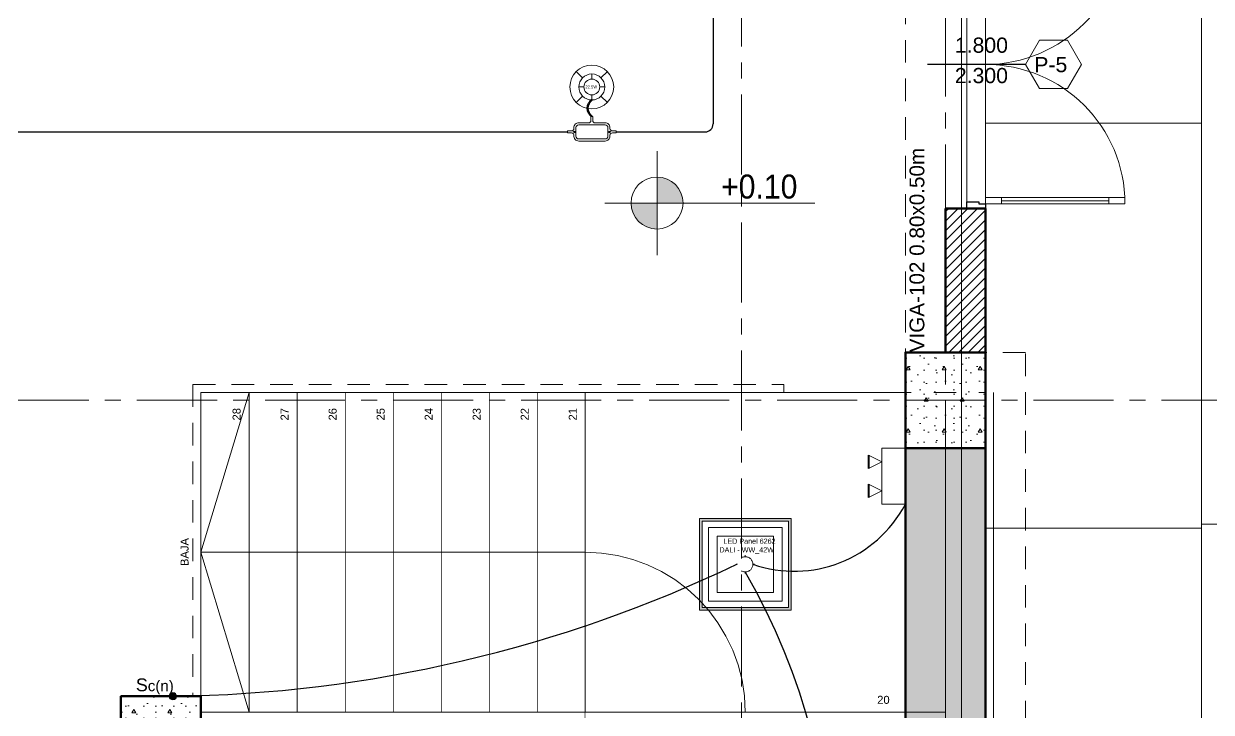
# Model space of a CAD drawing. Header units: inches. Extents: x -38 to 5698, y -33 to 92.
# Drawn here: x 45.56 to 52.98, y 24.75 to 29.05 of the extents above; entities that cross this region are included whole.
import ezdxf
from ezdxf.lldxf.tags import DXFTag

# ---------------------------------------------------------------- set-up
doc = ezdxf.new("R2010")
doc.units = ezdxf.units.IN
doc.header["$MEASUREMENT"] = 0
doc.set_wipeout_variables(frame=1)
for name, pattern in [('ACAD_ISO04W100', [30, 24, -3, 0, -3]), ('CONTINUA', [0]), ('DASHED', [0.75, 0.5, -0.25]), ('Hidden Line', [0.195611, 0.141111, -0.0545]), ('Línea Oculta', [0.195611, 0.141111, -0.0545]), ('Punto & Raya', [0.65, 0.5, -0.075, 0, -0.075]), ('Rayas', [0.282222, 0.141111, -0.141111]), ('Wipeout_Contour', [1, 0, -1])]:
    doc.linetypes.add(name, pattern=pattern)
for name, color, linetype, lineweight in [('00 IE CKTO TOMAS', 111, 'Rayas', 18), ('00_IE_Luminarias', 6, 'Continuous', 30), ('01 IE LUM LED EMP DN570B', 3, 'Continuous', 13), ('ALUMBRADO_CONDUIT', 30, 'CONDUIT1', 30), ('ALUMBRADO_PVC', 6, 'PVC1', 30), ('Bancas', 1, 'Continuous', 13), ('Cable Alumbrado', 150, 'Continuous', 30), ('CABLEADO EXT.', 3, 'PVCSUBT', 30), ('Luminaria', 9, 'Continuous', 9), ('Luminarias', 5, 'Continuous', 20), ('pulsador', 4, 'Continuous', 40), ('Simb_Alumbrado', 140, 'CONTINUA', 30)]:
    doc.layers.add(name, color=color, linetype=linetype, lineweight=lineweight)
for name, color, linetype in [('02 _ ARQ _ ALB _ Ejes Generales', 7, 'Continuous'), ('02 _ ARQ _ ZON _ Espacio.3D', 7, 'Continuous'), ('08 _ STR _ EXT _ 06 Columnas', 7, 'Continuous'), ('08 _ STR _ EXT _ 07 Losa Aligerada', 7, 'Continuous'), ('08 _ STR _ EXT _ 09 Vigas', 7, 'Continuous'), ('08 _ STR _ EXT _ 11 Escaleras', 7, 'Continuous'), ('08 _ STR _ EXT _ Estacionamiento-Pavimento', 7, 'Continuous'), ('ESQUEMAS', 7, 'Continuous'), ('Estructura - 03 LOSA', 7, 'Continuous'), ('Estructura - 04 MURO', 7, 'Continuous'), ('Interior - CIELO RASSO', 7, 'Continuous'), ('Interior - Equipamiento', 7, 'Continuous'), ('Marcador - Secciones', 251, 'Continuous'), ('Notas - Etiquetas', 251, 'Continuous')]:
    doc.layers.add(name, color=color, linetype=linetype)
doc.styles.add('Annotative', font='arial.ttf')
doc.styles.add('Estilo_Generado_3', font='arial.ttf')
doc.styles.add('Estilo_Generado_4', font='swisse.ttf')
doc.styles.add('{18b73a54-fa43-428c-adcb-c1c7bbdf2c84}', font='Simplex.shx')
tags = doc.linetypes.add('CONDUIT1', pattern='A,1,-0.19772,["con",{18b73a54-fa43-428c-adcb-c1c7bbdf2c84},S=0.2,R=0,X=0,Y=-0.065594],-0.593642', length=1.791362).pattern_tags.tags
tags[6] = DXFTag(74, 10)
tags = doc.linetypes.add('PVC1', pattern='A,1,-0.19772,["PVC",{18b73a54-fa43-428c-adcb-c1c7bbdf2c84},S=0.13,R=0,X=0,Y=-0.061851],-0.507647', length=1.705367).pattern_tags.tags
tags[6] = DXFTag(74, 10)
tags = doc.linetypes.add('PVCSUBT', pattern='A,0.6,-0.3,0.6,-0.075691,["PVC",Standard,S=0.2,R=0,X=0,Y=-0.093724],-0.621005', length=2.196696).pattern_tags.tags
tags[10] = DXFTag(74, 10)
pattern_1 = [(0, (0, 0), (0, 0.3897114), [0.024375, -0.200625]), (0, (0.1125, 0.19486), (0, 0.3897114), [0.024375, -0.200625]), (60, (0, 0), (-0.3375, 0.1948557), [0.024375, -0.200625]), (60, (0.225, 0), (-0.3375, 0.1948557), [0.024375, -0.200625]), (120, (0.02437, 0), (0.3375, 0.1948557), [0.024375, -0.200625]), (120, (0.24938, 0), (0.3375, 0.1948557), [0.024375, -0.200625]), (0, (0, 0.0375), (0, 0.075), [0, -0.075, 0, -0.1125]), (45, (0.0375, 0.0375), (-0.05303301, 0.05303301), [0, -0.05625, 0, -0.09375])]

# ---------------------------------------------------------------- blocks, each defined once
blk = doc.blocks.new('LUMINARIA 2')
at = {"layer": '01 IE LUM LED EMP DN570B'}
for p, q in [((-0.094, 0.094), (-0.159, 0.158)), ((0.094, 0.094), (0.159, 0.158)), ((-0.094, -0.094), (-0.159, -0.158)), ((0.094, -0.094), (0.159, -0.158))]:
    blk.add_line(p, q, dxfattribs=at)
at = {"layer": '01 IE LUM LED EMP DN570B', "ltscale": 0.4}
for p, q in [((0, 0.081), (0, 0.133)), ((-0.081, 0), (-0.133, 0)), ((0.081, 0), (0.133, 0)), ((0, -0.081), (0, -0.133))]:
    blk.add_line(p, q, dxfattribs=at)
at = {"layer": '01 IE LUM LED EMP DN570B'}
for radius in [0.224, 0.133]:
    blk.add_circle((0, 0), radius, dxfattribs=at)
at = {"layer": '01 IE LUM LED EMP DN570B', "ltscale": 0.4}
blk.add_circle((0, 0), 0.0813, dxfattribs=at)
at = {"layer": '01 IE LUM LED EMP DN570B', "color": 8, "linetype": 'ByBlock', "lineweight": 80, "insert": (-0.065, 0.016), "char_height": 0.03, "width": 0.17858, "attachment_point": 1}
blk.add_mtext('{\\C3;22.5W}', dxfattribs=at)
blk = doc.blocks.new('*U268')
at = {"layer": 'Luminarias', "linetype": 'DASHED', "lineweight": 0, "ltscale": 0.05}
blk.add_lwpolyline([(0, -0.005), (0, 0.005)], dxfattribs=at)
blk = doc.blocks.new('*U269')
at = {"color": 0, "linetype": 'ByBlock', "lineweight": -2, "transparency": 16777216}
for p, rotation in [((-0.055, 0), 90), ((0.055, 0), 270), ((0, -0.055), 180)]:
    blk.add_blockref('*U268', p, dxfattribs=dict(at, rotation=rotation))
blk.add_blockref('*U268', (0, 0.055), dxfattribs=at)
blk = doc.blocks.new('PANEL CUADRAD 60X60 AD')
at = {"layer": 'Luminarias'}
h = blk.add_hatch(dxfattribs=at)
h.set_pattern_fill('DOTS', color=6, scale=0.0015)
h.set_pattern_definition([(0, (-2127.458864, -786.8599919), (0.001190625, 0.00238125), [0, -0.00238125])])
h.paths.add_polyline_path([(-0.3, 0.3), (-0.3, -0.3), (0.3, -0.3), (0.3, 0.3)])
h.paths.add_polyline_path([(0.283, 0.283), (0.283, -0.283), (-0.283, -0.283), (-0.283, 0.283)], flags=16)
h.paths.add_polyline_path([(0.2415, 0.2415), (0.2415, -0.2415), (-0.2415, -0.2415), (-0.2415, 0.2415)], flags=0)
h.paths.add_polyline_path([(0.1851, 0.1851), (0.1851, -0.1851), (-0.1851, -0.1851), (-0.1851, 0.1851)], flags=0)
h.paths.add_polyline_path([(0.05, 0, -1), (-0.05, 0, -1)], flags=0)
h.paths.add_polyline_path([(-0.1815, 0.0591), (0.2115, 0.0591), (0.2115, 0.1859), (-0.1815, 0.1859)], flags=8)
at = {"layer": 'Luminarias', "color": 6, "lineweight": 0}
for points in [[(-0.3, 0.3), (0.3, 0.3), (0.3, -0.3), (-0.3, -0.3)], [(-0.283, -0.283), (0.283, -0.283), (0.283, 0.283), (-0.283, 0.283)], [(-0.2415, -0.2415), (0.2415, -0.2415), (0.2415, 0.2415), (-0.2415, 0.2415)], [(-0.1851, -0.1851), (0.1851, -0.1851), (0.1851, 0.1851), (-0.1851, 0.1851)]]:
    blk.add_lwpolyline(points, close=True, dxfattribs=at)
at = {"layer": 'Luminarias', "color": 6}
blk.add_lwpolyline([(-0.3, 0.3), (0.3, 0.3), (0.3, -0.3), (-0.3, -0.3)], close=True, dxfattribs=at)
at = {"layer": 'Luminarias', "color": 6, "linetype": 'DASHED', "lineweight": 0, "ltscale": 0.01}
blk.add_circle((0, 0), 0.05, dxfattribs=at)
at = {"color": 6}
blk.add_blockref('*U269', (0, 0), dxfattribs=at)
at = {"layer": 'Luminarias', "color": 6, "insert": (-0.1693, 0.1686), "char_height": 0.034, "width": 0.456812, "attachment_point": 1}
blk.add_mtext('  LED Panel 6262 DALI - WW_42W {\\Ftxt|c0;\\C4;\\P} ', dxfattribs=at)
blk = doc.blocks.new('ii3t')
at = {"layer": 'Simb_Alumbrado', "lineweight": 5}
h = blk.add_hatch(color=3, dxfattribs=at)
edge = h.paths.add_edge_path()
edge.add_arc((0, 0), 0.0164, 0, 360)
blk.add_circle((0, 0), 0.0164, dxfattribs=at)
blk = doc.blocks.new('oval t')
at = {"layer": 'Simb_Alumbrado', "lineweight": 13}
blk.add_lwpolyline([(0.0141, 0.0102, -0.414214), (0.0041, 0.0202), (0.0041, 0.0416), (-0.0056, 0.0416), (-0.0056, 0.0202, -0.414214), (-0.0156, 0.0102), (-0.0659, 0.0102, 0.414214), (-0.0899, -0.0138), (-0.0899, -0.0183, -0.414214), (-0.1019, -0.0303), (-0.1213, -0.0303), (-0.1213, -0.04), (-0.1016, -0.04, -0.451917), (-0.0897, -0.0535, 0.451917), (-0.0659, -0.0805), (0.0659, -0.0805, 0.414214), (0.0899, -0.0566), (0.0899, -0.0512, -0.398753), (0.1019, -0.0401), (0.1213, -0.0401), (0.1213, -0.0304), (0.1019, -0.0304, -0.368669), (0.0899, -0.0176), (0.0899, -0.0138, 0.414214), (0.0659, 0.0102), (0.0141, 0.0102)], format="xyb", dxfattribs=at)
blk.add_lwpolyline([(-0.0659, 0), (0.0659, 0, -0.414214), (0.0797, -0.0138), (0.0797, -0.0566, -0.414214), (0.0659, -0.0703), (-0.0659, -0.0703, -0.414214), (-0.0797, -0.0566), (-0.0797, -0.0138, -0.414214)], format="xyb", close=True, dxfattribs=at)
for points in [[(-0.0911, -0.0352), (-0.0828, -0.0352)], [(-0.0869, -0.031), (-0.0869, -0.0394)], [(0.0837, -0.0352), (0.0921, -0.0352)], [(0.0879, -0.031), (0.0879, -0.0394)]]:
    blk.add_lwpolyline(points, dxfattribs=at)
for centre in [(-0.0869, -0.0352), (0.0879, -0.0352)]:
    blk.add_circle(centre, 0.00419, dxfattribs=at)
blk = doc.blocks.new('luz de emergencia')
at = {"color": 5, "lineweight": 40}
for p, q in [((164.1493, 48.9365, -0.0001), (164.2333, 48.9365, -0.0001)), ((164.3313, 48.9365, -0.0001), (164.4153, 48.9365, -0.0001))]:
    blk.add_line(p, q, dxfattribs=at)
at = {"layer": '00_IE_Luminarias', "color": 5, "linetype": 'Continuous', "lineweight": 13}
for p, q in [((164.1913, 49.0205, -0.0001), (164.1493, 48.9365, -0.0001)), ((164.2333, 48.9365, -0.0001), (164.1913, 49.0205, -0.0001)), ((164.3733, 49.0205, -0.0001), (164.3313, 48.9365, -0.0001)), ((164.4153, 48.9365, -0.0001), (164.3733, 49.0205, -0.0001))]:
    blk.add_line(p, q, dxfattribs=at)
at = {"layer": '00_IE_Luminarias', "color": 5, "linetype": 'Continuous', "lineweight": 13, "elevation": -0.0001}
blk.add_lwpolyline([(164.4573, 49.0205), (164.1073, 49.0205), (164.1073, 49.1666), (164.4573, 49.1665)], close=True, dxfattribs=at)

msp = doc.modelspace()

# ---------------------------------------------------------------- hatches: boundary and pattern name
at = {"linetype": 'Continuous', "lineweight": 13, "true_color": 0x636466}
for points in [[(49.5187, 27.9333), (49.6812, 27.9333), (49.6688, 27.9954), (49.6336, 28.0482), (49.5809, 28.0834), (49.5187, 28.0958)], [(49.5187, 27.9333), (49.3562, 27.9333), (49.3686, 27.8711), (49.4038, 27.8183), (49.4565, 27.7831), (49.5187, 27.7708)]]:
    msp.add_hatch(color=251, dxfattribs=at).paths.add_polyline_path(points)
at = {"layer": 'Estructura - 03 LOSA', "linetype": 'Continuous', "lineweight": 13}
h = msp.add_hatch(dxfattribs=at)
h.set_pattern_fill('CEMENTO_PULIDO_Y_BRUÑADO_FA', color=251, style=0, pattern_type=2)
h.set_pattern_definition([(360, (3.7574, 18.3027), (0, 2.53199), []), (90, (3.7574, 18.3027), (-3.6, 0), [])])
h.paths.add_polyline_path([(2.17, 26.0501), (8.8212, 26.0501), (8.8218, 29.4531), (8.822, 30.7001), (8.2502, 30.7001), (8.25, 33.82), (9.07, 33.82), (9.07, 39.9), (23.57, 39.9), (51.57, 39.9), (51.57, 23.3822), (52.92, 23.3822), (52.92, 40.85), (9.07, 40.85), (2.17, 40.85)])

# ---------------------------------------------------------------- linework, layer by layer
at = {"color": 251, "linetype": 'Continuous', "lineweight": 13, "true_color": 0x636466}
for p, q in [((49.5187, 27.6083), (49.5187, 28.2583)), ((49.1937, 27.9333), (50.505, 27.9333))]:
    msp.add_line(p, q, dxfattribs=at)
msp.add_circle((49.5187, 27.9333), 0.1625, dxfattribs=at)
at = {"layer": '02 _ ARQ _ ZON _ Espacio.3D', "color": 254, "linetype": 'Continuous', "lineweight": 0, "flags": 128}
msp.add_lwpolyline([(47.82, 17.1), (47.82, 19.05), (45.6803, 19.05), (45.6803, 20.35), (46.07, 20.35), (46.07, 22.35), (46.17, 22.35), (46.17, 22.7), (46.67, 22.7), (46.67, 24.4), (46.17, 24.4), (46.17, 24.85), (46.67, 24.85), (46.67, 24.75), (51.32, 24.75), (51.32, 26.4), (51.07, 26.4), (51.07, 27), (51.455, 27), (51.455, 29.7)], dxfattribs=at)
at = {"layer": '08 _ STR _ EXT _ 07 Losa Aligerada', "color": 254, "linetype": 'Rayas', "lineweight": 18, "flags": 128}
msp.add_lwpolyline([(8.17, 27.9392), (7.67, 27.9392), (7.67, 5.8), (25.2353, 5.8), (25.2353, 7.2), (30.4315, 7.2), (30.4315, 6.0005), (37.07, 6.0005), (37.07, 3.3753), (44.57, 3.3753), (44.57, 6.05), (52.32, 6.05), (52.32, 14.9999), (51.57, 14.9999), (51.57, 18.1001), (51.57, 18.1001), (51.57, 20.35), (46.67, 20.35), (46.67, 22.35), (46.67, 22.6), (46.67, 24.5), (46.67, 24.75), (46.67, 26.75), (51.57, 26.75), (51.57, 29.7), (51.57, 29.7), (51.57, 35.2005), (52.52, 35.2005), (52.52, 41.1), (38.9553, 41.1), (38.9553, 40.8001), (34.0478, 40.8001), (34.0478, 40.5001), (23.37, 40.5001), (23.37, 43.8736), (16.2699, 43.8736), (16.2699, 39.9), (11.1201, 39.9), (11.1201, 40.95), (8.02, 40.95), (8.02, 37.7), (9.07, 37.7), (9.07, 33.9), (8.17, 33.9)], close=True, dxfattribs=at)
at = {"layer": '08 _ STR _ EXT _ 07 Losa Aligerada', "color": 254, "linetype": 'Continuous', "lineweight": 18, "flags": 128}
msp.add_lwpolyline([(9.07, 7.2), (51.57, 7.2), (51.57, 39.9), (9.07, 39.9)], dxfattribs=at)
at = {"layer": '08 _ STR _ EXT _ 09 Vigas', "color": 251, "linetype": 'Continuous', "lineweight": 13}
msp.add_line((51.57, 26.4), (51.57, 20.7), dxfattribs=at)
at = {"layer": '08 _ STR _ EXT _ 09 Vigas', "color": 251, "linetype": 'Continuous', "lineweight": 80}
msp.add_line((51.57, 26.4), (51.57, 20.7), dxfattribs=at)
at = {"layer": '08 _ STR _ EXT _ 11 Escaleras', "color": 161, "linetype": 'ACAD_ISO04W100', "lineweight": 13}
for p, q in [((51.07, 20.35), (51.07, 26.75)), ((49.07, 24.75), (49.07, 20.35))]:
    msp.add_line(p, q, dxfattribs=at)
at = {"layer": '08 _ STR _ EXT _ Estacionamiento-Pavimento', "color": 7, "linetype": 'Continuous', "lineweight": 18, "flags": 128}
msp.add_lwpolyline([(9.07, 40.85), (52.92, 40.85), (52.92, 1.5), (69.77, 1.5), (69.77, 46.7845), (56.22, 46.9373), (56.22, 50.85), (9.07, 50.85)], close=True, dxfattribs=at)
at = {"layer": 'ALUMBRADO_CONDUIT', "color": 30, "lineweight": 30, "ltscale": 0.4, "true_color": 0xf26722}
for p, q in [((49.8694, 29.4883), (49.8694, 28.4279)), ((49.2644, 28.3779), (49.8194, 28.3779))]:
    msp.add_line(p, q, dxfattribs=at)
msp.add_lwpolyline([(44.4477, 28.3779), (48.9601, 28.3779)], dxfattribs=at)
msp.add_arc((49.8194, 28.4279), 0.05, 270, 0, dxfattribs=at)
at = {"layer": 'CABLEADO EXT.', "color": 3, "lineweight": 80}
msp.add_arc((49.1489, 28.526), 0.0641, 126.0183, 233.9817, dxfattribs=at)
at = {"layer": 'Estructura - 04 MURO', "color": 152, "linetype": 'Continuous', "lineweight": 25}
msp.add_line((51.82, 28.8), (51.2075, 28.8), dxfattribs=at)
at = {"layer": 'Estructura - 04 MURO', "color": 165, "linetype": 'Continuous', "lineweight": 15}
for p, q in [((51.57, 27.968), (52.442, 27.968)), ((51.67, 27.968), (51.67, 27.928)), ((52.342, 27.928), (52.342, 27.968)), ((52.442, 27.968), (52.442, 27.928)), ((51.57, 20.35), (51.57, 26.75)), ((51.62, 20.35), (51.62, 26.75))]:
    msp.add_line(p, q, dxfattribs=at)
at = {"layer": 'Estructura - 04 MURO', "color": 165, "linetype": 'Continuous', "lineweight": 25}
msp.add_line((51.455, 27.94), (51.53, 27.94), dxfattribs=at)
at = {"layer": 'Estructura - 04 MURO', "color": 251, "linetype": 'Línea Oculta', "lineweight": 13}
msp.add_line((51.52, 26.4), (51.37, 26.4), dxfattribs=at)
at = {"layer": 'Estructura - 04 MURO', "color": 251, "linetype": 'Continuous', "lineweight": 13, "flags": 128}
msp.add_lwpolyline([(52.17, 28.8), (52.0825, 28.9516), (51.9075, 28.9516), (51.82, 28.8), (51.9075, 28.6484), (52.0825, 28.6484)], close=True, dxfattribs=at)
at = {"layer": 'Estructura - 04 MURO', "color": 165, "linetype": 'Continuous', "lineweight": 15, "flags": 128}
msp.add_lwpolyline([(51.67, 27.948), (52.342, 27.948)], dxfattribs=at)
at = {"layer": 'Estructura - 04 MURO', "color": 251, "linetype": 'Línea Oculta', "lineweight": 13, "flags": 128}
for points in [[(51.82, 27), (51.57, 27)], [(51.57, 27), (51.57, 20.7)], [(51.82, 20.1), (51.82, 27)]]:
    msp.add_lwpolyline(points, dxfattribs=at)
at = {"layer": 'Estructura - 04 MURO', "color": 175, "linetype": 'Continuous', "lineweight": 15}
msp.add_arc((51.57, 29.672), 0.872, 270, 0, dxfattribs=at)
at = {"layer": 'Interior - CIELO RASSO', "color": 251, "linetype": 'Línea Oculta', "lineweight": 13, "flags": 128}
for points in [[(46.62, 26.8), (50.31, 26.8)], [(46.62, 26.8), (46.62, 24.85)]]:
    msp.add_lwpolyline(points, dxfattribs=at)
at = {"layer": 'Interior - Equipamiento', "color": 175, "linetype": 'Continuous', "lineweight": 13, "flags": 128}
msp.add_lwpolyline([(57.92, 24.425), (57.92, 25.925), (52.92, 25.925), (52.92, 24.425)], close=True, dxfattribs=at)

# ---------------------------------------------------------------- block references
at = {"layer": '01 IE LUM LED EMP DN570B', "xscale": 0.6105334384153049, "yscale": 0.6105334384153049, "zscale": 0.6105334384153049}
msp.add_blockref('LUMINARIA 2', (49.1113, 28.6588), dxfattribs=at)
at = {"layer": 'Bancas', "color": 252, "true_color": 0x939598, "xscale": 1.253906979044094, "yscale": 1.253906979044094, "zscale": 1.253906979044094}
msp.add_blockref('oval t', (49.1122, 28.422), dxfattribs=at)
at = {"layer": 'Cable Alumbrado', "lineweight": 0, "xscale": 1.404578189384958, "yscale": 1.404578189384958, "zscale": 1.404578189384958}
msp.add_blockref('ii3t', (46.4945, 24.85), dxfattribs=at)

# ---------------------------------------------------------------- texts
at = {"color": 251, "lineweight": 13, "true_color": 0x636466, "insert": (49.9187, 27.9593), "char_height": 0.15, "attachment_point": 7, "style": 'Estilo_Generado_4'}
msp.add_mtext('\\A1;{\\W0.900000x;\\pql;\\fSwis721 Ex BT|b0|i0|c0|p34;+0.10}', dxfattribs=at)
at = {"layer": '00 IE CKTO TOMAS', "insert": (46.2631, 24.8613), "char_height": 0.08, "width": 0.768045, "attachment_point": 7, "style": 'Annotative'}
msp.add_mtext('S{\\H0.84375x;c(n)}', dxfattribs=at)
at = {"layer": '08 _ STR _ EXT _ 11 Escaleras', "color": 161, "lineweight": 13, "insert": (46.5676, 25.6643), "char_height": 0.05, "attachment_point": 4, "rotation": 90, "style": 'Estilo_Generado_3'}
msp.add_mtext('\\A1;{\\pql;\\fArial|b0|i0|c0|p34;BAJA}', dxfattribs=at)
at = {"layer": 'Estructura - 04 MURO', "color": 251, "lineweight": 25, "char_height": 0.095, "attachment_point": 7, "style": 'Estilo_Generado_4'}
for s, insert in [('\\A1;{\\pql;\\pt0;\\fSwis721 Ex BT|b0|i0|c0|p34;1.800\\fSwis721 Ex BT|b0|i0|c0|p34;\\A1{\\H.66x;\\S^  ;}\\fSwis721 Ex BT|b0|i0|c0|p34;\\fSwis721 Ex BT|b0|i0|c0|p34;}', (51.3791, 28.845)), ('\\A1;{\\pql;\\pt0;\\fSwis721 Ex BT|b0|i0|c0|p34;P-5\\fSwis721 Ex BT|b0|i0|c0|p34;\\fSwis721 Ex BT|b0|i0|c0|p34;\\fSwis721 Ex BT|b0|i0|c0|p34;}', (51.8751, 28.75)), ('\\A1;{\\pql;\\pt0;\\fSwis721 Ex BT|b0|i0|c0|p34;2.300\\fSwis721 Ex BT|b0|i0|c0|p34;\\A1{\\H.66x;\\S^  ;}\\fSwis721 Ex BT|b0|i0|c0|p34;\\fSwis721 Ex BT|b0|i0|c0|p34;}', (51.3791, 28.655))]:
    msp.add_mtext(s, dxfattribs=dict(at, insert=insert))
at = {"layer": 'Notas - Etiquetas', "color": 8, "linetype": 'Continuous', "lineweight": 13, "insert": (51.1899, 27), "char_height": 0.0925, "attachment_point": 7, "rotation": 90, "style": 'Estilo_Generado_4'}
msp.add_mtext('\\A1;{\\pql;\\fSwis721 Ex BT|b0|i0|c0|p34;VIGA-102\\fSwis721 Ex BT|b0|i0|c0|p34; \\fSwis721 Ex BT|b0|i0|c0|p34;0.80\\fSwis721 Ex BT|b0|i0|c0|p34;x\\fSwis721 Ex BT|b0|i0|c0|p34;0.50\\fSwis721 Ex BT|b0|i0|c0|p34;m}', dxfattribs=at)

# ---------------------------------------------------------------- next in the draw order: wipeouts: each hides what was drawn before it
at = {"color": 254, "linetype": 'Wipeout_Contour', "lineweight": 0, "ltscale": 223.147418}
msp.add_wipeout([(51.07, 24.75), (49.07, 24.75), (49.07, 24.45), (51.07, 24.45)], dxfattribs=at).dxf.layer = '08 _ STR _ EXT _ 11 Escaleras'
at = {"color": 254, "linetype": 'Wipeout_Contour', "lineweight": 0, "ltscale": 233.247017}
msp.add_wipeout([(51.32, 27), (51.57, 27), (51.57, 27.9), (51.32, 27.9)], dxfattribs=at).dxf.layer = 'Estructura - 04 MURO'

# ---------------------------------------------------------------- next in the draw order: hatches: boundary and pattern name
at = {"layer": 'Estructura - 04 MURO', "linetype": 'Continuous', "lineweight": 5}
h = msp.add_hatch(dxfattribs=at)
h.set_pattern_fill('LADRILLO_COMÚN_0002', color=252, style=0, pattern_type=2)
h.set_pattern_definition([(45, (0, 0), (-0.030052038, 0.030052038), [])])
h.paths.add_polyline_path([(51.32, 27), (51.57, 27), (51.57, 27.9), (51.32, 27.9)])

# ---------------------------------------------------------------- next in the draw order: linework, layer by layer
at = {"layer": '02 _ ARQ _ ALB _ Ejes Generales', "color": 251, "linetype": 'Punto & Raya', "lineweight": 13}
msp.add_line((51.32, 45.9), (51.32, 2.05), dxfattribs=at)
at = {"layer": '08 _ STR _ EXT _ 09 Vigas', "color": 251, "linetype": 'Hidden Line', "lineweight": 13}
msp.add_line((51.57, 26.4), (51.57, 39.9), dxfattribs=at)
at = {"layer": 'Estructura - 03 LOSA', "color": 7, "linetype": 'Continuous', "lineweight": 18, "flags": 128}
msp.add_lwpolyline([(51.57, 39.9), (51.57, 19.0859), (52.92, 19.0859), (52.92, 40.85)], dxfattribs=at)
at = {"layer": 'Estructura - 04 MURO', "color": 165, "linetype": 'Continuous', "lineweight": 15}
for p, q in [((51.57, 27.928), (51.57, 27.968)), ((52.442, 27.928), (51.57, 27.928))]:
    msp.add_line(p, q, dxfattribs=at)
at = {"layer": 'Estructura - 04 MURO', "color": 7, "linetype": 'Continuous', "lineweight": 80}
msp.add_line((51.57, 27.9), (51.32, 27.9), dxfattribs=at)
at = {"layer": 'Estructura - 04 MURO', "color": 165, "linetype": 'Continuous', "lineweight": 25}
for p, q in [((51.455, 27.9), (51.455, 27.94)), ((51.57, 27.9), (51.455, 27.9)), ((51.53, 27.94), (51.53, 27.928)), ((51.53, 27.928), (51.57, 27.928)), ((51.57, 27.928), (51.57, 27.9))]:
    msp.add_line(p, q, dxfattribs=at)
at = {"layer": 'Estructura - 04 MURO', "color": 7, "linetype": 'Continuous', "lineweight": 80, "flags": 128}
for points in [[(51.32, 27.9), (51.32, 27)], [(51.57, 27), (51.57, 27.9)]]:
    msp.add_lwpolyline(points, dxfattribs=at)
at = {"layer": 'Estructura - 04 MURO', "color": 175, "linetype": 'Continuous', "lineweight": 15}
msp.add_arc((51.57, 27.928), 0.872, 0, 90, dxfattribs=at)

# ---------------------------------------------------------------- next in the draw order: wipeouts: each hides what was drawn before it
at = {"color": 254, "linetype": 'Wipeout_Contour', "lineweight": 0, "ltscale": 225.228952}
msp.add_wipeout([(49.07, 24.75), (51.07, 24.75), (51.07, 26.75), (49.07, 26.75)], dxfattribs=at).dxf.layer = '08 _ STR _ EXT _ 11 Escaleras'

# ---------------------------------------------------------------- next in the draw order: hatches: boundary and pattern name
at = {"layer": '08 _ STR _ EXT _ 06 Columnas', "linetype": 'Continuous', "lineweight": 9}
h = msp.add_hatch(dxfattribs=at)
h.set_pattern_fill('HORMIGÓN_EN_MASA_0002', style=0, pattern_type=2)
h.set_pattern_definition(pattern_1)
h.paths.add_polyline_path([(51.07, 26.4), (51.57, 26.4), (51.57, 27), (51.07, 27)])
at = {"layer": '08 _ STR _ EXT _ 09 Vigas', "linetype": 'Continuous', "lineweight": 18}
h = msp.add_hatch(dxfattribs=at)
h.set_pattern_fill('HORMIGÓN_EN_MASA__1__0002', color=12, style=0, pattern_type=2)
h.set_pattern_definition([(0, (0, 0), (0, 0.3897114), [0.024375, -0.200625]), (0, (0.1125, 0.19486), (0, 0.3897114), [0.024375, -0.200625]), (60, (0, 0), (-0.3375, 0.1948557), [0.024375, -0.200625]), (60, (0.225, 0), (-0.3375, 0.1948557), [0.024375, -0.200625]), (120, (0.02437, 0), (0.3375, 0.1948557), [0.024375, -0.200625]), (120, (0.24938, 0), (0.3375, 0.1948557), [0.024375, -0.200625]), (0, (0, 0.0375), (0, 0.075), [0, -0.075, 0, -0.1125]), (45, (0.0375, 0.0375), (-0.05303301, 0.05303301), [0, -0.05625, 0, -0.09375])])
h.paths.add_polyline_path([(51.07, 20.7), (51.57, 20.7), (51.57, 26.4), (51.07, 26.4)])

# ---------------------------------------------------------------- next in the draw order: linework, layer by layer
at = {"layer": '08 _ STR _ EXT _ 06 Columnas', "color": 7, "linetype": 'Continuous', "lineweight": 80, "flags": 128}
msp.add_lwpolyline([(51.07, 26.4), (51.57, 26.4), (51.57, 27), (51.07, 27)], close=True, dxfattribs=at)
at = {"layer": '08 _ STR _ EXT _ 09 Vigas', "color": 251, "linetype": 'Hidden Line', "lineweight": 13}
for p, q in [((51.07, 26.4), (51.07, 29.7)), ((51.57, 26.4), (51.07, 26.4))]:
    msp.add_line(p, q, dxfattribs=at)
at = {"layer": '08 _ STR _ EXT _ 09 Vigas', "color": 251, "linetype": 'Continuous', "lineweight": 13}
for q in [(51.07, 20.7), (51.57, 26.4)]:
    msp.add_line((51.07, 26.4), q, dxfattribs=at)
at = {"layer": '08 _ STR _ EXT _ 09 Vigas', "color": 251, "linetype": 'Continuous', "lineweight": 80}
for p, q in [((51.07, 26.4), (51.07, 20.7)), ((51.57, 26.4), (51.07, 26.4))]:
    msp.add_line(p, q, dxfattribs=at)
at = {"layer": 'ALUMBRADO_PVC', "linetype": 'PVC1', "ltscale": 0.4}
for centre, radius, start, end in [((50.375, 26.4182), 0.7865, 250.90433, 332.0826), ((46.4569, 23.55), 4.1677, 330.1042, 29.8961)]:
    msp.add_arc(centre, radius, start, end, dxfattribs=at)
at = {"layer": 'Interior - CIELO RASSO', "color": 251, "linetype": 'Línea Oculta', "lineweight": 13, "flags": 128}
msp.add_lwpolyline([(50.31, 26.75), (50.31, 26.8)], dxfattribs=at)
at = {"layer": 'Marcador - Secciones', "color": 251, "linetype": 'Punto & Raya', "lineweight": 13}
msp.add_line((50.0454, 46.2111), (50.0454, 0.9472), dxfattribs=at)

# ---------------------------------------------------------------- next in the draw order: block references
at = {"layer": 'Luminaria', "xscale": 0.9538673662839494, "yscale": 0.9538673662839494, "zscale": 0.9538673662839494}
msp.add_blockref('PANEL CUADRAD 60X60 AD', (50.07, 25.675), dxfattribs=at)
at = {"layer": 'pulsador', "color": 4, "lineweight": 40, "rotation": 270}
msp.add_blockref('luz de emergencia', (1.9035, 190.5073, 0.0001), dxfattribs=at)

# ---------------------------------------------------------------- next in the draw order: texts
at = {"layer": '08 _ STR _ EXT _ 11 Escaleras', "color": 161, "lineweight": 13, "insert": (50.8941, 24.8274), "char_height": 0.05, "attachment_point": 4, "style": 'Estilo_Generado_3'}
msp.add_mtext('\\A1;{\\pql;\\fArial|b0|i0|c0|p34;20}', dxfattribs=at)

# ---------------------------------------------------------------- next in the draw order: wipeouts: each hides what was drawn before it
at = {"color": 254, "linetype": 'Wipeout_Contour', "lineweight": 0, "ltscale": 221.153119}
msp.add_wipeout([(49.07, 26.75), (48.77, 26.75), (48.77, 24.75), (49.07, 24.75)], dxfattribs=at).dxf.layer = '08 _ STR _ EXT _ 11 Escaleras'

# ---------------------------------------------------------------- next in the draw order: linework, layer by layer
at = {"layer": '08 _ STR _ EXT _ 11 Escaleras', "color": 161, "linetype": 'ACAD_ISO04W100', "lineweight": 13}
for p, q in [((48.77, 26.75), (48.77, 24.75)), ((49.07, 24.75), (49.07, 26.75))]:
    msp.add_line(p, q, dxfattribs=at)
msp.add_arc((49.07, 24.75), 1, 0, 90, dxfattribs=at)

# ---------------------------------------------------------------- next in the draw order: texts
at = {"layer": '08 _ STR _ EXT _ 11 Escaleras', "color": 161, "lineweight": 13, "insert": (48.9922, 26.5741), "char_height": 0.05, "attachment_point": 4, "rotation": 90, "style": 'Estilo_Generado_3'}
msp.add_mtext('\\A1;{\\pql;\\fArial|b0|i0|c0|p34;21}', dxfattribs=at)

# ---------------------------------------------------------------- next in the draw order: wipeouts: each hides what was drawn before it
at = {"color": 254, "linetype": 'Wipeout_Contour', "lineweight": 0, "ltscale": 220.091915}
msp.add_wipeout([(48.47, 26.75), (48.47, 24.75), (48.77, 24.75), (48.77, 26.75)], dxfattribs=at).dxf.layer = '08 _ STR _ EXT _ 11 Escaleras'

# ---------------------------------------------------------------- next in the draw order: linework, layer by layer
at = {"layer": '08 _ STR _ EXT _ 11 Escaleras', "color": 161, "linetype": 'ACAD_ISO04W100', "lineweight": 13}
msp.add_line((48.47, 26.75), (48.47, 24.75), dxfattribs=at)

# ---------------------------------------------------------------- next in the draw order: texts
at = {"layer": '08 _ STR _ EXT _ 11 Escaleras', "color": 161, "lineweight": 13, "insert": (48.6922, 26.5741), "char_height": 0.05, "attachment_point": 4, "rotation": 90, "style": 'Estilo_Generado_3'}
msp.add_mtext('\\A1;{\\pql;\\fArial|b0|i0|c0|p34;22}', dxfattribs=at)

# ---------------------------------------------------------------- next in the draw order: wipeouts: each hides what was drawn before it
at = {"color": 254, "linetype": 'Wipeout_Contour', "lineweight": 0, "ltscale": 219.032142}
msp.add_wipeout([(48.47, 26.75), (48.17, 26.75), (48.17, 24.75), (48.47, 24.75)], dxfattribs=at).dxf.layer = '08 _ STR _ EXT _ 11 Escaleras'

# ---------------------------------------------------------------- next in the draw order: linework, layer by layer
at = {"layer": '08 _ STR _ EXT _ 11 Escaleras', "color": 161, "linetype": 'ACAD_ISO04W100', "lineweight": 13}
msp.add_line((48.17, 26.75), (48.17, 24.75), dxfattribs=at)

# ---------------------------------------------------------------- next in the draw order: texts
at = {"layer": '08 _ STR _ EXT _ 11 Escaleras', "color": 161, "lineweight": 13, "insert": (48.3926, 26.5741), "char_height": 0.05, "attachment_point": 4, "rotation": 90, "style": 'Estilo_Generado_3'}
msp.add_mtext('\\A1;{\\pql;\\fArial|b0|i0|c0|p34;23}', dxfattribs=at)

# ---------------------------------------------------------------- next in the draw order: wipeouts: each hides what was drawn before it
at = {"color": 254, "linetype": 'Wipeout_Contour', "lineweight": 0, "ltscale": 217.973822}
msp.add_wipeout([(48.17, 26.75), (47.87, 26.75), (47.87, 24.75), (48.17, 24.75)], dxfattribs=at).dxf.layer = '08 _ STR _ EXT _ 11 Escaleras'

# ---------------------------------------------------------------- next in the draw order: linework, layer by layer
at = {"layer": '08 _ STR _ EXT _ 11 Escaleras', "color": 161, "linetype": 'ACAD_ISO04W100', "lineweight": 13}
for p, q in [((51.07, 26.75), (47.87, 26.75)), ((47.87, 26.75), (47.87, 24.75))]:
    msp.add_line(p, q, dxfattribs=at)

# ---------------------------------------------------------------- next in the draw order: texts
at = {"layer": '08 _ STR _ EXT _ 11 Escaleras', "color": 161, "lineweight": 13, "insert": (48.0922, 26.5741), "char_height": 0.05, "attachment_point": 4, "rotation": 90, "style": 'Estilo_Generado_3'}
msp.add_mtext('\\A1;{\\pql;\\fArial|b0|i0|c0|p34;24}', dxfattribs=at)

# ---------------------------------------------------------------- next in the draw order: wipeouts: each hides what was drawn before it
at = {"color": 254, "linetype": 'Wipeout_Contour', "lineweight": 0, "ltscale": 216.916976}
msp.add_wipeout([(47.87, 26.75), (47.57, 26.75), (47.57, 24.75), (47.87, 24.75)], dxfattribs=at).dxf.layer = '08 _ STR _ EXT _ 11 Escaleras'

# ---------------------------------------------------------------- next in the draw order: linework, layer by layer
at = {"layer": '08 _ STR _ EXT _ 11 Escaleras', "color": 161, "linetype": 'ACAD_ISO04W100', "lineweight": 13}
for p, q in [((47.87, 26.75), (47.57, 26.75)), ((47.57, 26.75), (47.57, 24.75))]:
    msp.add_line(p, q, dxfattribs=at)

# ---------------------------------------------------------------- next in the draw order: texts
at = {"layer": '08 _ STR _ EXT _ 11 Escaleras', "color": 161, "lineweight": 13, "insert": (47.7926, 26.5741), "char_height": 0.05, "attachment_point": 4, "rotation": 90, "style": 'Estilo_Generado_3'}
msp.add_mtext('\\A1;{\\pql;\\fArial|b0|i0|c0|p34;25}', dxfattribs=at)

# ---------------------------------------------------------------- next in the draw order: wipeouts: each hides what was drawn before it
at = {"color": 254, "linetype": 'Wipeout_Contour', "lineweight": 0, "ltscale": 215.861625}
msp.add_wipeout([(47.57, 26.75), (47.27, 26.75), (47.27, 24.75), (47.57, 24.75)], dxfattribs=at).dxf.layer = '08 _ STR _ EXT _ 11 Escaleras'

# ---------------------------------------------------------------- next in the draw order: texts
at = {"layer": '08 _ STR _ EXT _ 11 Escaleras', "color": 161, "lineweight": 13, "insert": (47.4926, 26.5741), "char_height": 0.05, "attachment_point": 4, "rotation": 90, "style": 'Estilo_Generado_3'}
msp.add_mtext('\\A1;{\\pql;\\fArial|b0|i0|c0|p34;26}', dxfattribs=at)

# ---------------------------------------------------------------- next in the draw order: wipeouts: each hides what was drawn before it
at = {"color": 254, "linetype": 'Wipeout_Contour', "lineweight": 0, "ltscale": 214.807792}
msp.add_wipeout([(47.27, 26.75), (46.97, 26.75), (46.97, 24.75), (47.27, 24.75)], dxfattribs=at).dxf.layer = '08 _ STR _ EXT _ 11 Escaleras'

# ---------------------------------------------------------------- next in the draw order: linework, layer by layer
at = {"layer": '08 _ STR _ EXT _ 11 Escaleras', "color": 161, "linetype": 'ACAD_ISO04W100', "lineweight": 13}
msp.add_line((47.27, 24.75), (47.27, 26.75), dxfattribs=at)

# ---------------------------------------------------------------- next in the draw order: texts
at = {"layer": '08 _ STR _ EXT _ 11 Escaleras', "color": 161, "lineweight": 13, "insert": (47.1922, 26.5741), "char_height": 0.05, "attachment_point": 4, "rotation": 90, "style": 'Estilo_Generado_3'}
msp.add_mtext('\\A1;{\\pql;\\fArial|b0|i0|c0|p34;27}', dxfattribs=at)

# ---------------------------------------------------------------- next in the draw order: wipeouts: each hides what was drawn before it
at = {"color": 254, "linetype": 'Wipeout_Contour', "lineweight": 0, "ltscale": 213.755499}
msp.add_wipeout([(46.97, 26.75), (46.67, 26.75), (46.67, 24.75), (46.97, 24.75)], dxfattribs=at).dxf.layer = '08 _ STR _ EXT _ 11 Escaleras'

# ---------------------------------------------------------------- next in the draw order: hatches: boundary and pattern name
at = {"layer": '08 _ STR _ EXT _ 06 Columnas', "linetype": 'Continuous', "lineweight": 9}
h = msp.add_hatch(dxfattribs=at)
h.set_pattern_fill('HORMIGÓN_EN_MASA_0002', style=0, pattern_type=2)
h.set_pattern_definition(pattern_1)
h.paths.add_polyline_path([(46.17, 24.4), (46.67, 24.4), (46.67, 24.85), (46.17, 24.85)])

# ---------------------------------------------------------------- next in the draw order: linework, layer by layer
at = {"layer": '02 _ ARQ _ ALB _ Ejes Generales', "color": 251, "linetype": 'Punto & Raya', "lineweight": 13}
msp.add_line((55.57, 26.7), (42.7385, 26.7), dxfattribs=at)
at = {"layer": '08 _ STR _ EXT _ 06 Columnas', "color": 7, "linetype": 'Continuous', "lineweight": 80, "flags": 128}
msp.add_lwpolyline([(46.17, 24.4), (46.67, 24.4), (46.67, 24.85), (46.17, 24.85)], close=True, dxfattribs=at)
at = {"layer": '08 _ STR _ EXT _ 11 Escaleras', "color": 161, "linetype": 'ACAD_ISO04W100', "lineweight": 13}
for p, q in [((47.57, 26.75), (46.67, 26.75)), ((46.67, 26.75), (46.67, 24.75)), ((46.97, 26.75), (46.67, 25.75)), ((46.97, 24.75), (46.97, 26.75)), ((49.07, 25.75), (46.67, 25.75)), ((46.67, 25.75), (46.97, 24.75)), ((46.67, 24.75), (51.07, 24.75))]:
    msp.add_line(p, q, dxfattribs=at)
at = {"layer": 'ALUMBRADO_PVC', "linetype": 'PVC1', "ltscale": 0.4}
msp.add_arc((46.3824, 33.2638), 8.4145, 270.76336, 295.59492, dxfattribs=at)
at = {"layer": 'ESQUEMAS', "color": 7, "linetype": 'Continuous', "lineweight": 13, "flags": 128}
msp.add_lwpolyline([(51.42, 7.35), (9.22, 7.35), (9.22, 8.15), (6.5201, 8.15), (6.5201, 8.9), (9.22, 8.9), (9.22, 12.275), (6.5201, 12.275), (6.5201, 13.025), (9.22, 13.025), (9.22, 16.4), (6.5201, 16.4), (6.5201, 17.15), (9.22, 17.15), (9.22, 30.9531), (8.25, 30.9531), (8.25, 33.82), (9.22, 33.82), (9.22, 39.75), (51.42, 39.75), (51.42, 17.9501), (52.77, 17.9501), (52.77, 15.1499), (51.42, 15.1499)], close=True, dxfattribs=at)
at = {"layer": 'Interior - CIELO RASSO', "color": 251, "linetype": 'Línea Oculta', "lineweight": 13, "flags": 128}
for points in [[(46.67, 24.85), (46.67, 26.75)], [(46.67, 26.75), (50.31, 26.75)]]:
    msp.add_lwpolyline(points, dxfattribs=at)

# ---------------------------------------------------------------- next in the draw order: texts
at = {"layer": '08 _ STR _ EXT _ 11 Escaleras', "color": 161, "lineweight": 13, "insert": (46.8926, 26.5741), "char_height": 0.05, "attachment_point": 4, "rotation": 90, "style": 'Estilo_Generado_3'}
msp.add_mtext('\\A1;{\\pql;\\fArial|b0|i0|c0|p34;28}', dxfattribs=at)

doc.saveas('drawing.dxf')
